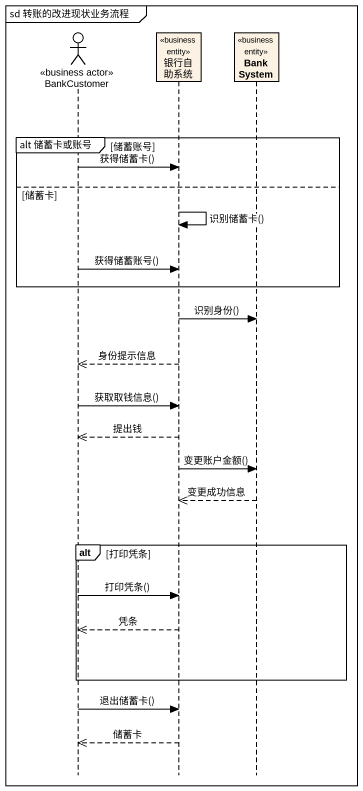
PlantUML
@startuml
mainframe sd 转账的改进现状业务流程
hide footbox
actor BankCustomer <<business actor>>
participant 银行自助系统 <<business entity>>
participant BankSystem <<business entity>>

group alt 储蓄卡或账号 [储蓄账号]
  BankCustomer -> 银行自助系统 : 获得储蓄卡()
else 储蓄卡
  银行自助系统 -> 银行自助系统 : 识别储蓄卡()
  BankCustomer -> 银行自助系统 : 获得储蓄账号()
end
银行自助系统 -> BankSystem : 识别身份()
银行自助系统 -->> BankCustomer : 身份提示信息
BankCustomer -> 银行自助系统 : 获取取钱信息()
银行自助系统 -->> BankCustomer : 提出钱
银行自助系统 -> BankSystem : 变更账户金额()
BankSystem -->> 银行自助系统 : 变更成功信息
alt 打印凭条
  BankCustomer -> 银行自助系统 : 打印凭条()
  银行自助系统 -->> BankCustomer : 凭条
end
BankCustomer -> 银行自助系统 : 退出储蓄卡()
银行自助系统 -->> BankCustomer : 储蓄卡
@enduml
